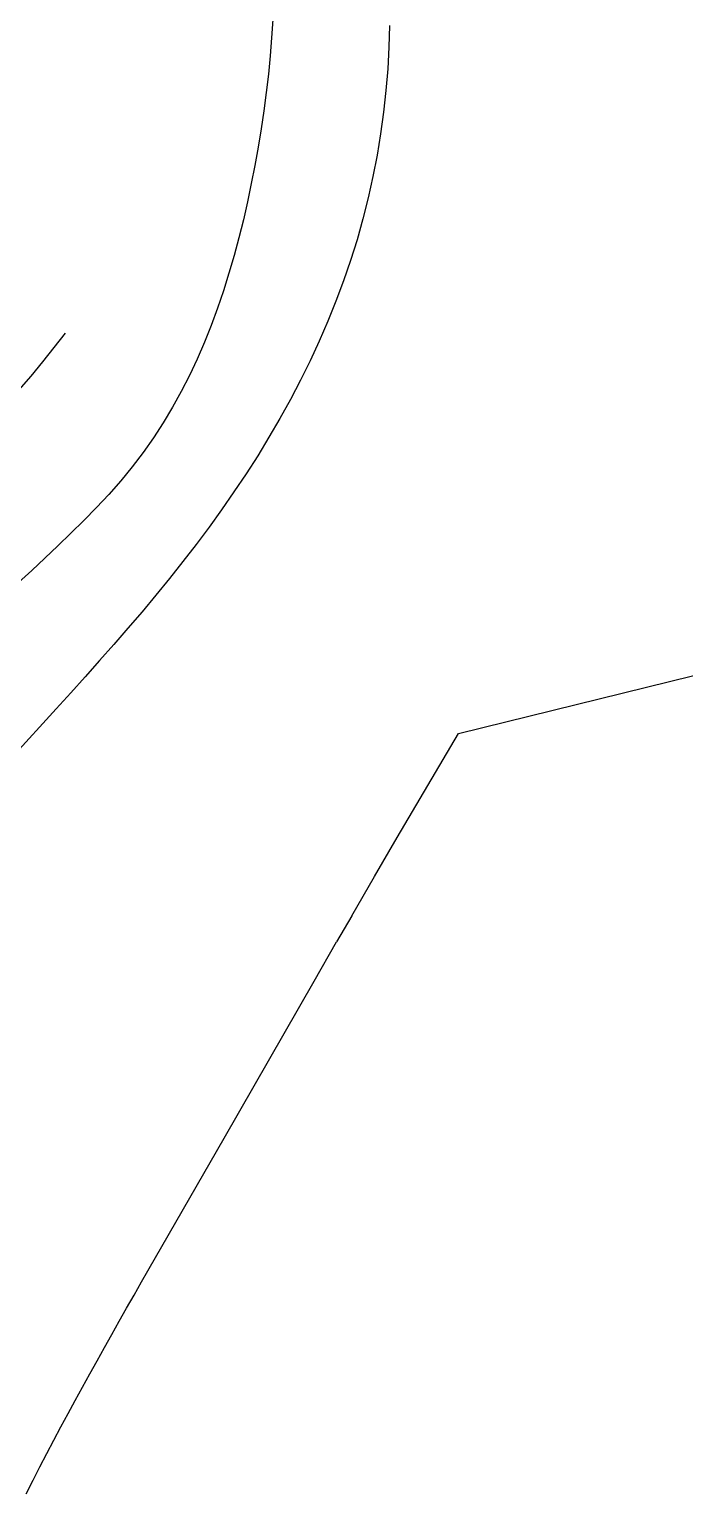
# Model space of a CAD drawing. Extents: x -3475 to 3475, y -2114 to 2114.
# Drawn here: x 361.3 to 503.7, y 339.4 to 657.7 of the extents above; entities that cross this region are included whole.
import ezdxf

# ---------------------------------------------------------------- set-up
doc = ezdxf.new("R2010")
doc.units = 0
doc.header["$MEASUREMENT"] = 0
doc.layers.get('0').update_dxf_attribs({"linetype": 'CONTINUOUS'})

msp = doc.modelspace()

# ---------------------------------------------------------------- linework, layer by layer
for p, q in [((414.24, 659.8), (413.99, 655.83)), ((413.99, 655.83), (413.67, 651.87)), ((439.63, 658.47), (439.48, 653.75)), ((439.48, 653.75), (439.22, 649.03)), ((413.67, 651.87), (413.28, 647.9)), ((413.28, 647.9), (412.82, 643.93)), ((439.22, 649.03), (438.82, 644.32)), ((412.82, 643.93), (412.29, 639.96)), ((438.82, 644.32), (438.31, 639.62)), ((412.29, 639.96), (411.7, 636)), ((438.31, 639.62), (437.67, 634.94)), ((411.7, 636), (411.05, 632.03)), ((437.67, 634.94), (436.9, 630.28)), ((411.05, 632.03), (410.34, 628.07)), ((436.9, 630.28), (436.01, 625.64)), ((410.34, 628.07), (409.57, 624.12)), ((409.57, 624.12), (408.74, 620.18)), ((436.01, 625.64), (434.99, 621.04)), ((434.99, 621.04), (433.84, 616.47)), ((408.74, 620.18), (407.84, 616.25)), ((407.84, 616.25), (406.88, 612.35)), ((433.84, 616.47), (432.56, 611.93)), ((406.88, 612.35), (405.84, 608.47)), ((432.56, 611.93), (431.15, 607.44)), ((405.84, 608.47), (404.72, 604.62)), ((431.15, 607.44), (429.62, 602.99)), ((404.72, 604.62), (403.51, 600.81)), ((429.62, 602.99), (427.96, 598.58)), ((403.51, 600.81), (402.23, 597.03)), ((427.96, 598.58), (426.19, 594.21)), ((402.23, 597.03), (400.85, 593.3)), ((400.85, 593.3), (399.38, 589.62)), ((426.19, 594.21), (424.32, 589.89)), ((366.75, 588.49), (369.22, 591.64)), ((399.38, 589.62), (397.8, 585.99)), ((424.32, 589.89), (422.33, 585.62)), ((364.26, 585.37), (366.75, 588.49)), ((397.8, 585.99), (396.13, 582.43)), ((361.73, 582.3), (364.26, 585.37)), ((422.33, 585.62), (420.24, 581.39)), ((359.15, 579.3), (361.73, 582.3)), ((396.13, 582.43), (394.35, 578.92)), ((420.24, 581.39), (418.06, 577.21)), ((394.35, 578.92), (392.46, 575.49)), ((418.06, 577.21), (415.78, 573.08)), ((392.46, 575.49), (390.45, 572.13)), ((415.78, 573.08), (413.41, 569.01)), ((390.45, 572.13), (388.33, 568.84)), ((388.33, 568.84), (386.09, 565.64)), ((413.41, 569.01), (410.96, 564.98)), ((386.09, 565.64), (383.71, 562.53)), ((410.96, 564.98), (408.42, 561.01)), ((383.71, 562.53), (381.21, 559.51)), ((408.42, 561.01), (405.81, 557.09)), ((381.21, 559.51), (378.6, 556.57)), ((405.81, 557.09), (403.13, 553.23)), ((378.6, 556.57), (375.91, 553.7)), ((373.16, 550.88), (370.37, 548.11)), ((375.91, 553.7), (373.16, 550.88)), ((403.13, 553.23), (400.38, 549.42)), ((370.37, 548.11), (367.56, 545.37)), ((400.38, 549.42), (397.57, 545.66)), ((367.56, 545.37), (364.73, 542.67)), ((397.57, 545.66), (394.71, 541.95)), ((364.73, 542.67), (361.87, 540.01)), ((394.71, 541.95), (391.79, 538.28)), ((361.87, 540.01), (358.95, 537.4)), ((391.79, 538.28), (388.82, 534.65)), ((388.82, 534.65), (385.82, 531.05)), ((385.82, 531.05), (382.77, 527.49)), ((382.77, 527.49), (379.69, 523.95)), ((379.69, 523.95), (376.59, 520.43)), ((376.59, 520.43), (373.47, 516.93)), ((454.56, 504.6), (522.06, 521.22)), ((373.47, 516.93), (370.32, 513.45)), ((370.32, 513.45), (367.17, 509.97)), ((367.17, 509.97), (357.68, 499.56)), ((441.28, 481.99), (454.56, 504.6)), ((436.32, 473.5), (441.28, 481.99)), ((431.38, 465), (436.32, 473.5)), ((431.38, 465), (428.1, 459.32)), ((423.2, 450.8), (428.1, 459.32)), ((403.7, 416.65), (423.2, 450.8)), ((385.72, 385.39), (403.7, 416.65)), ((384.09, 382.54), (385.72, 385.39)), ((382.47, 379.69), (384.09, 382.54)), ((380.86, 376.84), (382.47, 379.69)), ((379.25, 373.99), (380.86, 376.84)), ((377.64, 371.13), (379.25, 373.99)), ((376.05, 368.27), (377.64, 371.13)), ((374.46, 365.4), (376.05, 368.27)), ((372.88, 362.53), (374.46, 365.4)), ((371.31, 359.66), (372.88, 362.53)), ((368.21, 353.89), (369.76, 356.78)), ((369.76, 356.78), (371.31, 359.66)), ((366.67, 351), (368.21, 353.89)), ((365.15, 348.1), (366.67, 351)), ((363.63, 345.2), (365.15, 348.1)), ((362.14, 342.28), (363.63, 345.2)), ((360.65, 339.37), (362.14, 342.28))]:
    msp.add_line(p, q)

doc.saveas('drawing.dxf')
